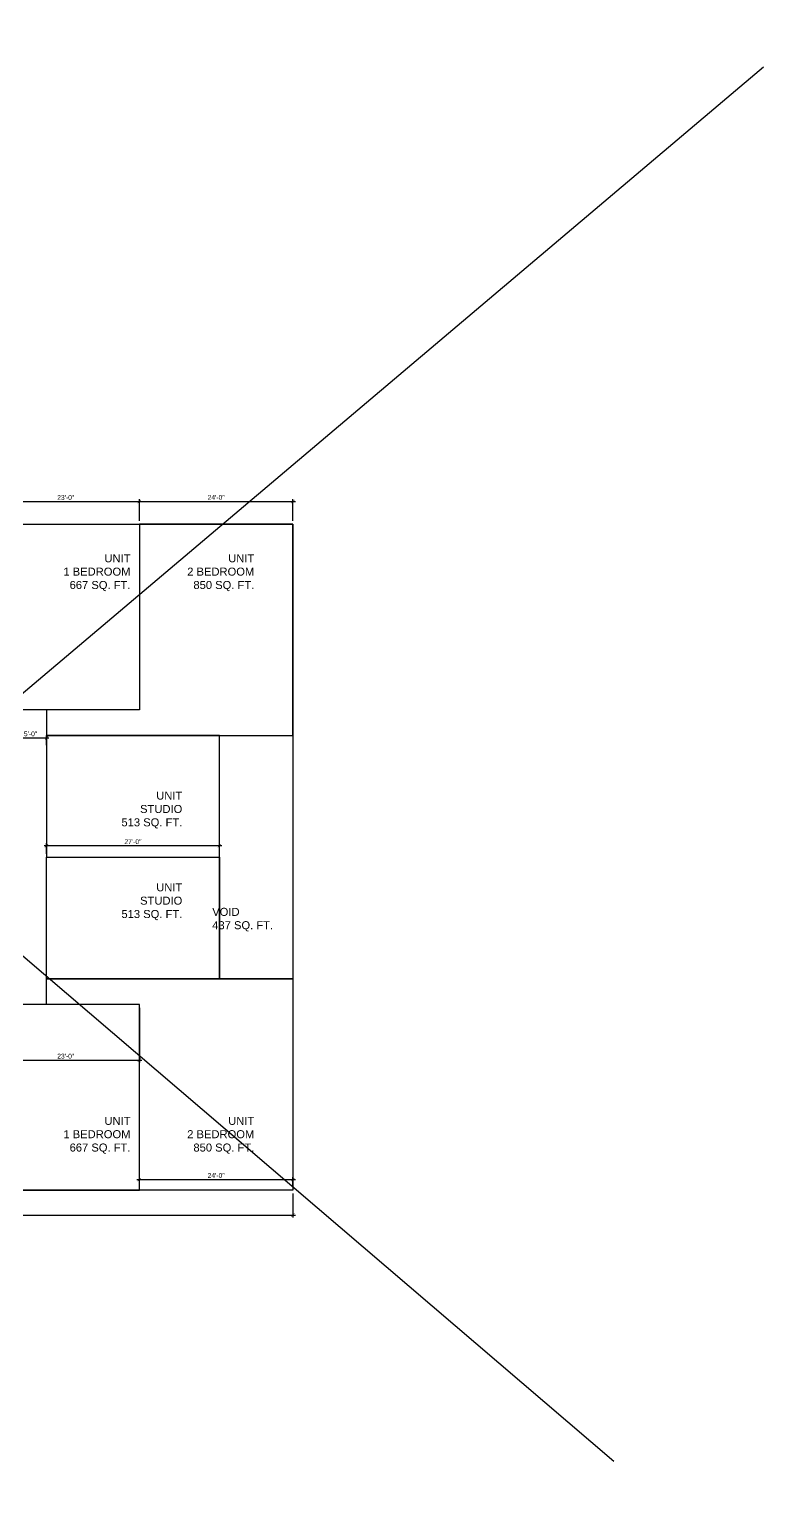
# Model space of a CAD drawing. Header units: feet. Extents: x -7809 to 10324, y 621 to 3578.
# Drawn here: x -5764 to -4387, y 825 to 3578 of the extents above; entities that cross this region are included whole.
import ezdxf

# ---------------------------------------------------------------- set-up
doc = ezdxf.new("R2010")
doc.units = ezdxf.units.FT
doc.header["$LTSCALE"] = 2
doc.layers.add('walls', color=150, linetype='Continuous')
doc.styles.get("Standard").update_dxf_attribs({"font": 'arial.ttf'})
doc.dimstyles.new('Arch96', dxfattribs={"dimscale": 96, "dimtxt": 0.09375, "dimasz": 0.0625, "dimexe": 0.046875, "dimexo": 0.0625, "dimgap": 0.03125, "dimtad": 1, "dimtoh": 1, "dimdec": 4, "dimzin": 3, "dimdsep": 46, "dimlunit": 4, "dimtxsty": 'Standard', "dimblk": 'ARO14', "dimblk1": 'ARCHTICK', "dimblk2": 'ARCHTICK', "dimsah": 1, "dimcen": 0.1875, "dimdle": 0.046875, "dimclrd": 256, "dimclre": 256, "dimclrt": 256, "dimaunit": 1, "dimadec": 3, "dimazin": 2, "dimtfac": 1, "dimtdec": 4, "dimtmove": 2, "dimatfit": 3, "dimldrblk": 'ARO14', "dimfxl": 1, "dimfrac": 2, "dimlwd": -3, "dimlwe": -3, "dimarcsym": 0})

# ---------------------------------------------------------------- blocks, each defined once
blk = doc.blocks.new('_ARCHTICK')
at = {"linetype": 'ByBlock', "const_width": 0.15}
blk.add_lwpolyline([(-0.5, -0.5), (0.5, 0.5)], dxfattribs=at)
blk = doc.blocks.new('*D18')
at = {"layer": 'Defpoints', "color": 0, "transparency": 16777216}
for p in [(-6949.8, 1402.5), (-5269.8, 1402.5), (-5269.8, 1356)]:
    blk.add_point(p, dxfattribs=at)
at = {"layer": 'walls', "lineweight": -3, "transparency": 16777216}
for p, q in [((-6949.8, 1396.5), (-6949.8, 1351.5)), ((-5269.8, 1396.5), (-5269.8, 1351.5)), ((-6954.3, 1356), (-5265.3, 1356))]:
    blk.add_line(p, q, dxfattribs=at)
at = {"layer": 'walls', "lineweight": -3, "transparency": 16777216, "xscale": 6, "yscale": 6, "zscale": 6, "rotation": 180}
blk.add_blockref('_ARCHTICK', (-6949.8, 1356), dxfattribs=at)
at = {"layer": 'walls', "lineweight": -3, "transparency": 16777216, "xscale": 6, "yscale": 6, "zscale": 6}
blk.add_blockref('_ARCHTICK', (-5269.8, 1356), dxfattribs=at)
at = {"layer": 'walls', "transparency": 16777216, "insert": (-6109.8, 1363.6), "char_height": 9, "attachment_point": 5}
blk.add_mtext('140\'-0"', dxfattribs=at)
blk = doc.blocks.new('ARO14')
blk.add_line((0, 0), (-1.02, 0))
at = {"const_width": 0.0625}
blk.add_lwpolyline([(-0.77, 0.47), (0, 0), (-0.77, -0.47)], dxfattribs=at)
blk = doc.blocks.new('*D34')
at = {"layer": 'Defpoints', "color": 0, "transparency": 16777216}
for p in [(-5557.8, 2693), (-5833.8, 2650.5), (-5557.8, 2650.5)]:
    blk.add_point(p, dxfattribs=at)
at = {"layer": 'walls', "lineweight": -3, "transparency": 16777216}
for p, q in [((-5838.3, 2693), (-5553.3, 2693)), ((-5833.8, 2656.5), (-5833.8, 2697.5)), ((-5557.8, 2656.5), (-5557.8, 2697.5))]:
    blk.add_line(p, q, dxfattribs=at)
at = {"layer": 'walls', "lineweight": -3, "transparency": 16777216, "xscale": 6, "yscale": 6, "zscale": 6, "rotation": 180}
blk.add_blockref('_ARCHTICK', (-5833.8, 2693), dxfattribs=at)
at = {"layer": 'walls', "lineweight": -3, "transparency": 16777216, "xscale": 6, "yscale": 6, "zscale": 6}
blk.add_blockref('_ARCHTICK', (-5557.8, 2693), dxfattribs=at)
at = {"layer": 'walls', "transparency": 16777216, "insert": (-5695.8, 2700.6), "char_height": 9, "attachment_point": 5}
blk.add_mtext('23\'-0"', dxfattribs=at)
blk = doc.blocks.new('*D35')
at = {"layer": 'Defpoints', "color": 0, "transparency": 16777216}
for p in [(-5269.8, 2693), (-5557.8, 2650.5), (-5269.8, 2650.5)]:
    blk.add_point(p, dxfattribs=at)
at = {"layer": 'walls', "lineweight": -3, "transparency": 16777216}
for p, q in [((-5562.3, 2693), (-5265.3, 2693)), ((-5557.8, 2656.5), (-5557.8, 2697.5)), ((-5269.8, 2656.5), (-5269.8, 2697.5))]:
    blk.add_line(p, q, dxfattribs=at)
at = {"layer": 'walls', "lineweight": -3, "transparency": 16777216, "xscale": 6, "yscale": 6, "zscale": 6, "rotation": 180}
blk.add_blockref('_ARCHTICK', (-5557.8, 2693), dxfattribs=at)
at = {"layer": 'walls', "lineweight": -3, "transparency": 16777216, "xscale": 6, "yscale": 6, "zscale": 6}
blk.add_blockref('_ARCHTICK', (-5269.8, 2693), dxfattribs=at)
at = {"layer": 'walls', "transparency": 16777216, "insert": (-5413.8, 2700.6), "char_height": 9, "attachment_point": 5}
blk.add_mtext('24\'-0"', dxfattribs=at)
blk = doc.blocks.new('*D46')
at = {"layer": 'Defpoints', "color": 0, "transparency": 16777216}
for p in [(-5791.8, 2242.5), (-5731.8, 2249.9), (-5731.8, 2230.5)]:
    blk.add_point(p, dxfattribs=at)
at = {"layer": 'walls', "lineweight": -3, "transparency": 16777216}
for p, q in [((-5796.3, 2249.9), (-5727.3, 2249.9)), ((-5791.8, 2248.5), (-5791.8, 2254.4)), ((-5731.8, 2236.5), (-5731.8, 2254.4))]:
    blk.add_line(p, q, dxfattribs=at)
at = {"layer": 'walls', "lineweight": -3, "transparency": 16777216, "xscale": 6, "yscale": 6, "zscale": 6, "rotation": 180}
blk.add_blockref('_ARCHTICK', (-5791.8, 2249.9), dxfattribs=at)
at = {"layer": 'walls', "lineweight": -3, "transparency": 16777216, "xscale": 6, "yscale": 6, "zscale": 6}
blk.add_blockref('_ARCHTICK', (-5731.8, 2249.9), dxfattribs=at)
at = {"layer": 'walls', "transparency": 16777216, "insert": (-5761.8, 2257.5), "char_height": 9, "attachment_point": 5}
blk.add_mtext('5\'-0"', dxfattribs=at)
blk = doc.blocks.new('*D52')
at = {"layer": 'Defpoints', "color": 0, "transparency": 16777216}
for p in [(-5269.8, 1422.4), (-5557.8, 1402.5), (-5269.8, 1402.5)]:
    blk.add_point(p, dxfattribs=at)
at = {"layer": 'walls', "lineweight": -3, "transparency": 16777216}
for p, q in [((-5562.3, 1422.4), (-5265.3, 1422.4)), ((-5557.8, 1408.5), (-5557.8, 1426.9)), ((-5269.8, 1408.5), (-5269.8, 1426.9))]:
    blk.add_line(p, q, dxfattribs=at)
at = {"layer": 'walls', "lineweight": -3, "transparency": 16777216, "xscale": 6, "yscale": 6, "zscale": 6, "rotation": 180}
blk.add_blockref('_ARCHTICK', (-5557.8, 1422.4), dxfattribs=at)
at = {"layer": 'walls', "lineweight": -3, "transparency": 16777216, "xscale": 6, "yscale": 6, "zscale": 6}
blk.add_blockref('_ARCHTICK', (-5269.8, 1422.4), dxfattribs=at)
at = {"layer": 'walls', "transparency": 16777216, "insert": (-5413.8, 1430), "char_height": 9, "attachment_point": 5}
blk.add_mtext('24\'-0"', dxfattribs=at)
blk = doc.blocks.new('*D54')
at = {"layer": 'Defpoints', "color": 0, "transparency": 16777216}
for p in [(-5731.8, 2048), (-5731.8, 2026.5), (-5407.8, 2026.5)]:
    blk.add_point(p, dxfattribs=at)
at = {"layer": 'walls', "lineweight": -3, "transparency": 16777216}
for p, q in [((-5403.3, 2048), (-5736.3, 2048)), ((-5731.8, 2032.5), (-5731.8, 2052.5)), ((-5407.8, 2032.5), (-5407.8, 2052.5))]:
    blk.add_line(p, q, dxfattribs=at)
at = {"layer": 'walls', "lineweight": -3, "transparency": 16777216, "xscale": 6, "yscale": 6, "zscale": 6, "rotation": 180}
blk.add_blockref('_ARCHTICK', (-5731.8, 2048), dxfattribs=at)
at = {"layer": 'walls', "lineweight": -3, "transparency": 16777216, "xscale": 6, "yscale": 6, "zscale": 6}
blk.add_blockref('_ARCHTICK', (-5407.8, 2048), dxfattribs=at)
at = {"layer": 'walls', "transparency": 16777216, "insert": (-5569.8, 2055.6), "char_height": 9, "attachment_point": 5}
blk.add_mtext('27\'-0"', dxfattribs=at)
blk = doc.blocks.new('*D58')
at = {"layer": 'Defpoints', "color": 0, "transparency": 16777216}
for p in [(-5833.8, 1750.5), (-5557.8, 1750.5), (-5557.8, 1646.1)]:
    blk.add_point(p, dxfattribs=at)
at = {"layer": 'walls', "lineweight": -3, "transparency": 16777216}
for p, q in [((-5833.8, 1744.5), (-5833.8, 1641.6)), ((-5557.8, 1744.5), (-5557.8, 1641.6)), ((-5838.3, 1646.1), (-5553.3, 1646.1))]:
    blk.add_line(p, q, dxfattribs=at)
at = {"layer": 'walls', "lineweight": -3, "transparency": 16777216, "xscale": 6, "yscale": 6, "zscale": 6, "rotation": 180}
blk.add_blockref('_ARCHTICK', (-5833.8, 1646.1), dxfattribs=at)
at = {"layer": 'walls', "lineweight": -3, "transparency": 16777216, "xscale": 6, "yscale": 6, "zscale": 6}
blk.add_blockref('_ARCHTICK', (-5557.8, 1646.1), dxfattribs=at)
at = {"layer": 'walls', "transparency": 16777216, "insert": (-5695.8, 1653.7), "char_height": 9, "attachment_point": 5}
blk.add_mtext('23\'-0"', dxfattribs=at)

msp = doc.modelspace()

# ---------------------------------------------------------------- linework, layer by layer
msp.add_lwpolyline([(-6949.75197, 2650.46134), (-5269.75197, 2650.46134), (-5269.75197, 1402.46134), (-6949.75197, 1402.46134)], close=True)
at = {"layer": 'walls', "color": 1}
for p, q in [((-7809.15661, 3577.66191), (-4668.16547, 894.74266)), ((-7563.49249, 824.60099), (-4387.4065, 3507.52024))]:
    msp.add_line(p, q, dxfattribs=at)
at = {"layer": 'walls'}
for points in [[(-5557.75197, 2302.46134), (-5833.75197, 2302.46134), (-5833.75197, 2650.46134), (-5557.75197, 2650.46134)], [(-5407.75197, 2254.46134), (-5731.75197, 2254.46134), (-5731.75197, 2026.46134), (-5407.75197, 2026.46134)], [(-5407.75197, 2254.46134), (-5269.75197, 2254.46134), (-5269.75197, 1798.46134), (-5407.75197, 1798.46134)], [(-5407.75197, 1798.46134), (-5731.75197, 1798.46134), (-5731.75197, 2026.46134), (-5407.75197, 2026.46134)], [(-5557.75197, 1750.46134), (-5833.75197, 1750.46134), (-5833.75197, 1402.46134), (-5557.75197, 1402.46134)]]:
    msp.add_lwpolyline(points, close=True, dxfattribs=at)
for points in [[(-5731.75197, 2302.46134), (-5731.75197, 2254.46134), (-5269.75197, 2254.46134), (-5269.75197, 2650.46134), (-5557.75197, 2650.46134), (-5557.75197, 2302.46134), (-5731.75197, 2302.46134)], [(-5731.75197, 1750.46134), (-5731.75197, 1798.46134), (-5269.75197, 1798.46134), (-5269.75197, 1402.46134), (-5557.75197, 1402.46134), (-5557.75197, 1750.46134), (-5731.75197, 1750.46134)]]:
    msp.add_lwpolyline(points, dxfattribs=at)

# ---------------------------------------------------------------- texts
at = {"layer": 'walls', "char_height": 15}
for s, width, insert, attachment_point in [('UNIT\\P1 BEDROOM\\P667 SQ. FT.', 179.3531107, (-5574.46195, 2594.10191), 3), ('UNIT\\P2 BEDROOM\\P850 SQ. FT.', 131.6050053, (-5342.3394, 2594.10191), 3), ('UNIT\\PSTUDIO\\P513 SQ. FT.', 131.6050053, (-5477.25678, 2149.37014), 3), ('UNIT\\PSTUDIO\\P513 SQ. FT.', 131.6050053, (-5477.25678, 1977.57115), 3), ('VOID\\P437 SQ. FT.', 131.6050053, (-5421.15437, 1931.57115), 1), ('UNIT\\P1 BEDROOM\\P667 SQ. FT.', 179.3531107, (-5574.46195, 1470.82076), 9), ('UNIT\\P2 BEDROOM\\P850 SQ. FT.', 131.6050053, (-5342.3394, 1470.82076), 9)]:
    msp.add_mtext_dynamic_manual_height_columns(s, width=width, gutter_width=12.5, heights=[0], dxfattribs=dict(at, insert=insert, attachment_point=attachment_point))

# ---------------------------------------------------------------- dimensions: what is measured, and where the dimension line sits
at = {"layer": 'walls'}
for base, p1, p2, picture, middle in [((-5557.75197, 2693.01494), (-5833.75197, 2650.46134), (-5557.75197, 2650.46134), '*D34', (-5695.75197, 2700.61317)), ((-5269.75197, 2693.01494), (-5557.75197, 2650.46134), (-5269.75197, 2650.46134), '*D35', (-5413.75197, 2700.6101)), ((-5731.75197, 2249.94565), (-5791.75197, 2242.46134), (-5731.75197, 2230.46134), '*D46', (-5761.75197, 2257.54081)), ((-5557.75197, 1646.09973), (-5833.75197, 1750.46134), (-5557.75197, 1750.46134), '*D58', (-5695.75197, 1653.69795)), ((-5269.75197, 1422.36626), (-5557.75197, 1402.46134), (-5269.75197, 1402.46134), '*D52', (-5413.75197, 1429.96142)), ((-5269.75197, 1355.95573), (-6949.75197, 1402.46134), (-5269.75197, 1402.46134), '*D18', (-6109.75197, 1363.55089))]:
    dim = msp.add_linear_dim(base=base, p1=p1, p2=p2, dimstyle='Arch96', dxfattribs=at)
    dim.commit()
    dim.dimension.update_dxf_attribs({"geometry": picture, "text_midpoint": middle})
dim = msp.add_linear_dim(base=(-5731.75197, 2047.99605), p1=(-5407.75197, 2026.46134), p2=(-5731.75197, 2026.46134), angle=180, dimstyle='Arch96', dxfattribs=at)
dim.commit()
dim.dimension.update_dxf_attribs({"geometry": '*D54', "text_midpoint": (-5569.75197, 2055.5912)})

doc.saveas('drawing.dxf')
